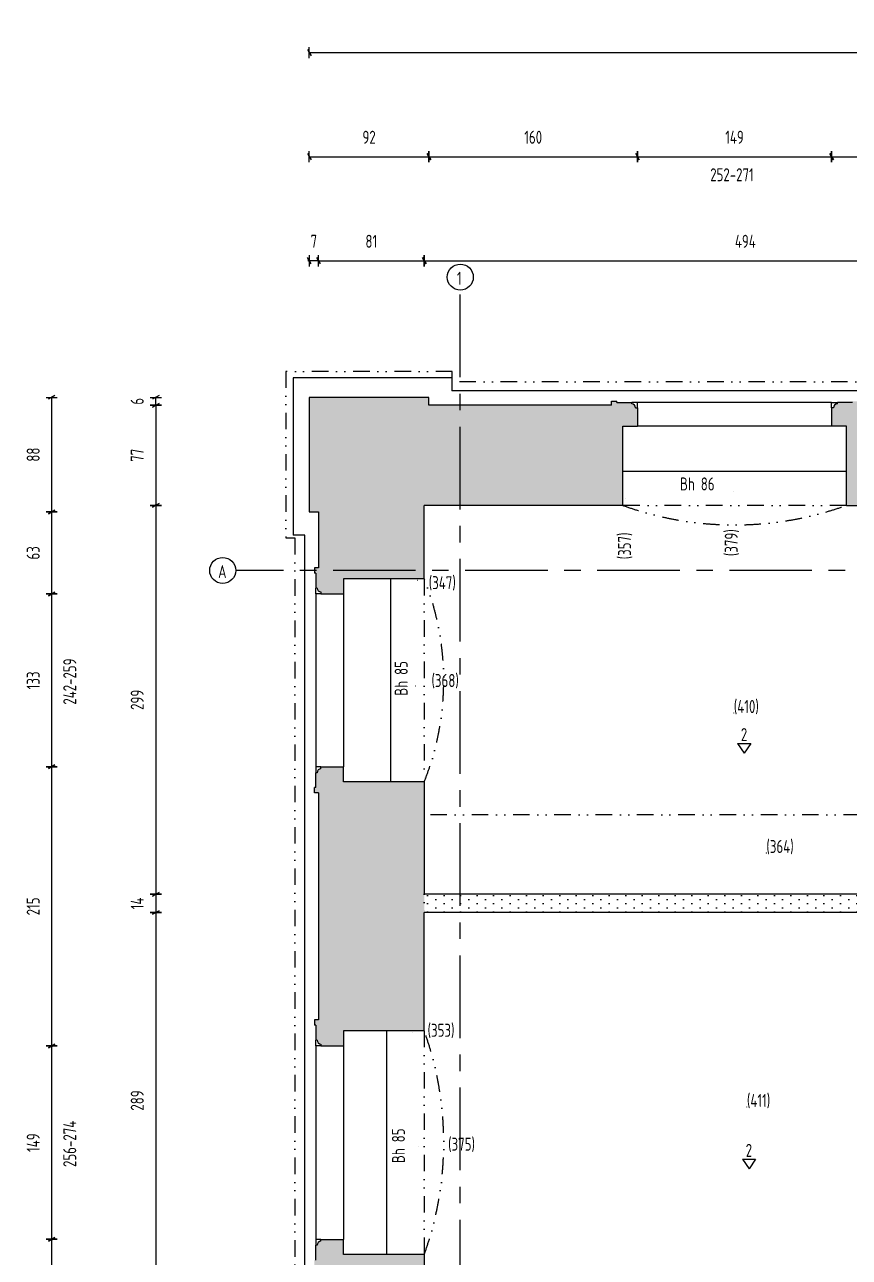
# Model space of a CAD drawing. Header units: centimetres. Extents: x -147 to 196535, y -264 to 83836.
# Drawn here: x 16210 to 28893, y 40913 to 59866 of the extents above; entities that cross this region are included whole.
import ezdxf
from ezdxf.enums import TextEntityAlignment as Align

# ---------------------------------------------------------------- set-up
doc = ezdxf.new("R2010")
doc.units = ezdxf.units.CM
doc.header["$LTSCALE"] = 20
doc.header["$PDMODE"] = 2
for name, pattern in [('GETRENNT', [31.75, 12.7, -6.35, 0, -6.35, 0, -6.35]), ('MITTE', [50.8, 31.75, -6.35, 6.35, -6.35]), ('PUNKT', [6.35, 0, -6.35])]:
    doc.linetypes.add(name, pattern=pattern)
for name, color, linetype in [('Bemassung', 134, 'Continuous'), ('VBW.Abgelotet', 6, 'GETRENNT'), ('VBW.AbgelotetUmgeklappt', 252, 'GETRENNT'), ('VBW.Achsen', 244, 'MITTE'), ('VBW.Ansicht', 3, 'Continuous'), ('VBW.HoeheAbsolut', 142, 'Continuous'), ('VBW.HoeheRelativ', 2, 'Continuous'), ('VBW.Schnitt', 7, 'Continuous'), ('VBW.SchnittTrockenbau', 42, 'Continuous'), ('VBW.Schraffur', 9, 'Continuous'), ('VBW.Verlauf', 2, 'PUNKT')]:
    doc.layers.add(name, color=color, linetype=linetype)
doc.styles.add('VBWText', font='isocp.shx', dxfattribs={"width": 0.8})
doc.dimstyles.new('M50', dxfattribs={"dimtxt": 10, "dimasz": 0.5, "dimexe": 2, "dimexo": 0, "dimgap": 0, "dimtad": 0, "dimdec": 0, "dimdsep": 46, "dimtxsty": 'VBWText', "dimblk": 'BemVBW', "dimcen": 2, "dimse1": 1, "dimse2": 1, "dimclrd": 134, "dimclre": 40, "dimclrt": 134, "dimadec": 0, "dimazin": 0, "dimtfac": 1.428571, "dimtdec": 0, "dimtix": 1, "dimtmove": 2, "dimatfit": 3, "dimldrblk": 'NONE', "dimfxl": 1, "dimtvp": 1.428571, "dimtolj": 1, "dimarcsym": 0})
doc.dimstyles.new('M50BR', dxfattribs={"dimtxt": 10, "dimasz": 0.5, "dimexe": 2, "dimexo": 0, "dimgap": 10, "dimtad": 4, "dimdec": 0, "dimdsep": 46, "dimtxsty": 'VBWText', "dimblk": 'BemVBW', "dimcen": 2, "dimse1": 1, "dimse2": 1, "dimclrd": 134, "dimclre": 40, "dimclrt": 134, "dimadec": 0, "dimazin": 0, "dimtfac": 1.428571, "dimtdec": 0, "dimtix": 1, "dimtmove": 2, "dimatfit": 3, "dimldrblk": 'NONE', "dimfxl": 1, "dimtvp": 1.428571, "dimtolj": 1, "dimarcsym": 0})

# ---------------------------------------------------------------- blocks, each defined once
blk = doc.blocks.new('HoeKote')
for p, q in [((-1.01, 1.5), (1.01, 1.5)), ((-1.01, 1.5), (0, 0)), ((1.01, 1.5), (0, 0))]:
    blk.add_line(p, q)
at = {"style": 'VBWText', "width": 0.8}
blk.add_attdef('HOEHE', text='', height=2, rotation=0.1, dxfattribs=at).set_placement((0, 2.86), align=Align.MIDDLE)
blk = doc.blocks.new('BemVBW')
at = {"layer": 'Bemassung'}
for p, q in [((2.8, -4.9), (-2.8, 4.9)), ((-1.1, 0), (1.1, 0))]:
    blk.add_line(p, q, dxfattribs=at)
at = {"layer": 'Bemassung', "color": 4}
blk.add_line((0, 8.5), (0, -8.5), dxfattribs=at)
blk = doc.blocks.new('*D233')
at = {"layer": 'Bemassung', "color": 134, "lineweight": -2, "transparency": 16777216}
blk.add_line((18227, 52465), (18227, 46505), dxfattribs=at)
at = {"layer": 'Defpoints', "color": 0, "transparency": 16777216}
for p in [(22355, 52475), (18227, 46495), (22355, 46495)]:
    blk.add_point(p, dxfattribs=at)
at = {"layer": 'Bemassung', "color": 134, "lineweight": -2, "transparency": 16777216, "xscale": 9.999999971459891, "yscale": 9.999999971459891, "zscale": 9.999999971459891}
for p, rotation in [((18227, 52475), 90), ((18227, 46495), 270)]:
    blk.add_blockref('BemVBW', p, dxfattribs=dict(at, rotation=rotation))
at = {"layer": 'Bemassung', "color": 134, "transparency": 16777216, "insert": (17941, 49485), "char_height": 200, "attachment_point": 5, "rotation": 90, "style": 'VBWText'}
blk.add_mtext('\\A1;299', dxfattribs=at)
blk = doc.blocks.new('_None')
blk = doc.blocks.new('*D234')
at = {"layer": 'Bemassung', "color": 134, "lineweight": -2, "transparency": 16777216}
blk.add_line((18227, 46485), (18227, 46225), dxfattribs=at)
at = {"layer": 'Defpoints', "color": 0, "transparency": 16777216}
for p in [(22355, 46495), (18227, 46215), (22355, 46215)]:
    blk.add_point(p, dxfattribs=at)
at = {"layer": 'Bemassung', "color": 134, "lineweight": -2, "transparency": 16777216, "xscale": 9.999999971459891, "yscale": 9.999999971459891, "zscale": 9.999999971459891}
for p, rotation in [((18227, 46495), 90), ((18227, 46215), 270)]:
    blk.add_blockref('BemVBW', p, dxfattribs=dict(at, rotation=rotation))
at = {"layer": 'Bemassung', "color": 134, "transparency": 16777216, "insert": (17941, 46355), "char_height": 200, "attachment_point": 5, "rotation": 90, "style": 'VBWText'}
blk.add_mtext('\\A1;14', dxfattribs=at)
blk = doc.blocks.new('*D239')
at = {"layer": 'Bemassung', "color": 134, "lineweight": -2, "transparency": 16777216}
blk.add_line((20737, 56235), (22345, 56235), dxfattribs=at)
at = {"layer": 'Defpoints', "color": 0, "transparency": 16777216}
for p in [(22355, 56235), (20727, 52375), (22355, 52475)]:
    blk.add_point(p, dxfattribs=at)
at = {"layer": 'Bemassung', "color": 134, "lineweight": -2, "transparency": 16777216, "xscale": 9.999999971459891, "yscale": 9.999999971459891, "zscale": 9.999999971459891, "rotation": 180}
blk.add_blockref('BemVBW', (20727, 56235), dxfattribs=at)
at = {"layer": 'Bemassung', "color": 134, "lineweight": -2, "transparency": 16777216, "xscale": 9.999999971459891, "yscale": 9.999999971459891, "zscale": 9.999999971459891}
blk.add_blockref('BemVBW', (22355, 56235), dxfattribs=at)
at = {"layer": 'Bemassung', "color": 134, "transparency": 16777216, "insert": (21541, 56535), "char_height": 200, "attachment_point": 5, "style": 'VBWText'}
blk.add_mtext('\\A1;81', dxfattribs=at)
blk = doc.blocks.new('*D240')
at = {"layer": 'Bemassung', "color": 134, "lineweight": -2, "transparency": 16777216}
blk.add_line((22365, 56235), (32222, 56235), dxfattribs=at)
at = {"layer": 'Defpoints', "color": 0, "transparency": 16777216}
for p in [(32232, 56235), (22355, 52475), (32232, 52475)]:
    blk.add_point(p, dxfattribs=at)
at = {"layer": 'Bemassung', "color": 134, "lineweight": -2, "transparency": 16777216, "xscale": 9.999999971459891, "yscale": 9.999999971459891, "zscale": 9.999999971459891, "rotation": 180}
blk.add_blockref('BemVBW', (22355, 56235), dxfattribs=at)
at = {"layer": 'Bemassung', "color": 134, "lineweight": -2, "transparency": 16777216, "xscale": 9.999999971459891, "yscale": 9.999999971459891, "zscale": 9.999999971459891}
blk.add_blockref('BemVBW', (32232, 56235), dxfattribs=at)
at = {"layer": 'Bemassung', "color": 134, "transparency": 16777216, "insert": (27294, 56535), "char_height": 200, "attachment_point": 5, "style": 'VBWText'}
blk.add_mtext('\\A1;494', dxfattribs=at)
blk = doc.blocks.new('*D264')
at = {"layer": 'Bemassung', "color": 134, "lineweight": -2, "transparency": 16777216}
blk.add_line((20597, 57835), (22417, 57835), dxfattribs=at)
at = {"layer": 'Defpoints', "color": 0, "transparency": 16777216}
for p in [(22427, 57835), (20587, 54135), (22427, 54135)]:
    blk.add_point(p, dxfattribs=at)
at = {"layer": 'Bemassung', "color": 134, "lineweight": -2, "transparency": 16777216, "xscale": 9.999999971459891, "yscale": 9.999999971459891, "zscale": 9.999999971459891, "rotation": 180}
blk.add_blockref('BemVBW', (20587, 57835), dxfattribs=at)
at = {"layer": 'Bemassung', "color": 134, "lineweight": -2, "transparency": 16777216, "xscale": 9.999999971459891, "yscale": 9.999999971459891, "zscale": 9.999999971459891}
blk.add_blockref('BemVBW', (22427, 57835), dxfattribs=at)
at = {"layer": 'Bemassung', "color": 134, "transparency": 16777216, "insert": (21507, 58135), "char_height": 200, "attachment_point": 5, "style": 'VBWText'}
blk.add_mtext('\\A1;92', dxfattribs=at)
blk = doc.blocks.new('*D265')
at = {"layer": 'Bemassung', "color": 134, "lineweight": -2, "transparency": 16777216}
blk.add_line((22437, 57835), (25625, 57835), dxfattribs=at)
at = {"layer": 'Defpoints', "color": 0, "transparency": 16777216}
for p in [(25635, 57835), (22427, 54135), (25635, 53975)]:
    blk.add_point(p, dxfattribs=at)
at = {"layer": 'Bemassung', "color": 134, "lineweight": -2, "transparency": 16777216, "xscale": 9.999999971459891, "yscale": 9.999999971459891, "zscale": 9.999999971459891, "rotation": 180}
blk.add_blockref('BemVBW', (22427, 57835), dxfattribs=at)
at = {"layer": 'Bemassung', "color": 134, "lineweight": -2, "transparency": 16777216, "xscale": 9.999999971459891, "yscale": 9.999999971459891, "zscale": 9.999999971459891}
blk.add_blockref('BemVBW', (25635, 57835), dxfattribs=at)
at = {"layer": 'Bemassung', "color": 134, "transparency": 16777216, "insert": (24031, 58135), "char_height": 200, "attachment_point": 5, "style": 'VBWText'}
blk.add_mtext('\\A1;160', dxfattribs=at)
blk = doc.blocks.new('*D266')
at = {"layer": 'Bemassung', "color": 134, "lineweight": -2, "transparency": 16777216}
blk.add_line((25645, 57835), (28609, 57835), dxfattribs=at)
at = {"layer": 'Defpoints', "color": 0, "transparency": 16777216}
for p in [(28619, 57835), (25635, 53975), (28619, 53975)]:
    blk.add_point(p, dxfattribs=at)
at = {"layer": 'Bemassung', "color": 134, "lineweight": -2, "transparency": 16777216, "xscale": 9.999999971459891, "yscale": 9.999999971459891, "zscale": 9.999999971459891, "rotation": 180}
blk.add_blockref('BemVBW', (25635, 57835), dxfattribs=at)
at = {"layer": 'Bemassung', "color": 134, "lineweight": -2, "transparency": 16777216, "xscale": 9.999999971459891, "yscale": 9.999999971459891, "zscale": 9.999999971459891}
blk.add_blockref('BemVBW', (28619, 57835), dxfattribs=at)
at = {"layer": 'Bemassung', "color": 134, "transparency": 16777216, "insert": (27127, 58135), "char_height": 200, "attachment_point": 5, "style": 'VBWText'}
blk.add_mtext('\\A1;149', dxfattribs=at)
blk = doc.blocks.new('*D267')
at = {"layer": 'Bemassung', "color": 134, "lineweight": -2, "transparency": 16777216}
blk.add_line((28629, 57835), (31797, 57835), dxfattribs=at)
at = {"layer": 'Defpoints', "color": 0, "transparency": 16777216}
for p in [(31807, 57835), (31807, 54435), (28619, 53975)]:
    blk.add_point(p, dxfattribs=at)
at = {"layer": 'Bemassung', "color": 134, "lineweight": -2, "transparency": 16777216, "xscale": 9.999999971459891, "yscale": 9.999999971459891, "zscale": 9.999999971459891, "rotation": 180}
blk.add_blockref('BemVBW', (28619, 57835), dxfattribs=at)
at = {"layer": 'Bemassung', "color": 134, "lineweight": -2, "transparency": 16777216, "xscale": 9.999999971459891, "yscale": 9.999999971459891, "zscale": 9.999999971459891}
blk.add_blockref('BemVBW', (31807, 57835), dxfattribs=at)
at = {"layer": 'Bemassung', "color": 134, "transparency": 16777216, "insert": (30213, 58135), "char_height": 200, "attachment_point": 5, "style": 'VBWText'}
blk.add_mtext('\\A1;159', dxfattribs=at)
blk = doc.blocks.new('*D311')
at = {"layer": 'Bemassung', "color": 134, "lineweight": -2, "transparency": 16777216}
blk.add_line((173619, 59435), (20597, 59435), dxfattribs=at)
at = {"layer": 'Defpoints', "color": 0, "transparency": 16777216}
for p in [(20587, 59435), (173629, 54217), (20587, 54135)]:
    blk.add_point(p, dxfattribs=at)
at = {"layer": 'Bemassung', "color": 134, "lineweight": -2, "transparency": 16777216, "xscale": 9.999999971459891, "yscale": 9.999999971459891, "zscale": 9.999999971459891, "rotation": 180}
blk.add_blockref('BemVBW', (20587, 59435), dxfattribs=at)
at = {"layer": 'Bemassung', "color": 134, "lineweight": -2, "transparency": 16777216, "xscale": 9.999999971459891, "yscale": 9.999999971459891, "zscale": 9.999999971459891}
blk.add_blockref('BemVBW', (173629, 59435), dxfattribs=at)
at = {"layer": 'Bemassung', "color": 134, "transparency": 16777216, "insert": (97108, 59735), "char_height": 200, "attachment_point": 5, "style": 'VBWText'}
blk.add_mtext('\\A1;7652', dxfattribs=at)
blk = doc.blocks.new('*D312')
at = {"layer": 'Bemassung', "color": 134, "lineweight": -2, "transparency": 16777216}
blk.add_line((18227, 54005), (18227, 52485), dxfattribs=at)
at = {"layer": 'Defpoints', "color": 0, "transparency": 16777216}
for p in [(22427, 54015), (18227, 52475), (22355, 52475)]:
    blk.add_point(p, dxfattribs=at)
at = {"layer": 'Bemassung', "color": 134, "lineweight": -2, "transparency": 16777216, "xscale": 9.999999971459891, "yscale": 9.999999971459891, "zscale": 9.999999971459891}
for p, rotation in [((18227, 54015), 90), ((18227, 52475), 270)]:
    blk.add_blockref('BemVBW', p, dxfattribs=dict(at, rotation=rotation))
at = {"layer": 'Bemassung', "color": 134, "transparency": 16777216, "insert": (17941, 53245), "char_height": 200, "attachment_point": 5, "rotation": 90, "style": 'VBWText'}
blk.add_mtext('\\A1;77', dxfattribs=at)
blk = doc.blocks.new('*D315')
at = {"layer": 'Bemassung', "color": 134, "lineweight": -2, "transparency": 16777216}
blk.add_line((18227, 46205), (18227, 40445), dxfattribs=at)
at = {"layer": 'Defpoints', "color": 0, "transparency": 16777216}
for p in [(22355, 46215), (18227, 40435), (22355, 40435)]:
    blk.add_point(p, dxfattribs=at)
at = {"layer": 'Bemassung', "color": 134, "lineweight": -2, "transparency": 16777216, "xscale": 9.999999971459891, "yscale": 9.999999971459891, "zscale": 9.999999971459891}
for p, rotation in [((18227, 46215), 90), ((18227, 40435), 270)]:
    blk.add_blockref('BemVBW', p, dxfattribs=dict(at, rotation=rotation))
at = {"layer": 'Bemassung', "color": 134, "transparency": 16777216, "insert": (17941, 43325), "char_height": 200, "attachment_point": 5, "rotation": 90, "style": 'VBWText'}
blk.add_mtext('\\A1;289', dxfattribs=at)
blk = doc.blocks.new('*D339')
at = {"layer": 'Bemassung', "color": 134, "lineweight": -2, "transparency": 16777216}
blk.add_line((16627, 36983), (16627, 41180), dxfattribs=at)
at = {"layer": 'Defpoints', "color": 0, "transparency": 16777216}
for p in [(16627, 41190), (20687, 41190, 0), (20687, 36973)]:
    blk.add_point(p, dxfattribs=at)
at = {"layer": 'Bemassung', "color": 134, "lineweight": -2, "transparency": 16777216, "xscale": 9.999999971459891, "yscale": 9.999999971459891, "zscale": 9.999999971459891}
for p, rotation in [((16627, 41190), 90), ((16627, 36973), 270)]:
    blk.add_blockref('BemVBW', p, dxfattribs=dict(at, rotation=rotation))
at = {"layer": 'Bemassung', "color": 134, "transparency": 16777216, "insert": (16341, 39081), "char_height": 200, "attachment_point": 5, "rotation": 90, "style": 'VBWText'}
blk.add_mtext('\\A1;211', dxfattribs=at)
blk = doc.blocks.new('*D340')
at = {"layer": 'Bemassung', "color": 134, "lineweight": -2, "transparency": 16777216}
blk.add_line((16627, 41200), (16627, 44153), dxfattribs=at)
at = {"layer": 'Defpoints', "color": 0, "transparency": 16777216}
for p in [(16627, 44163), (20687, 44163, 0), (20687, 41190, 0)]:
    blk.add_point(p, dxfattribs=at)
at = {"layer": 'Bemassung', "color": 134, "lineweight": -2, "transparency": 16777216, "xscale": 9.999999971459891, "yscale": 9.999999971459891, "zscale": 9.999999971459891}
for p, rotation in [((16627, 44163), 90), ((16627, 41190), 270)]:
    blk.add_blockref('BemVBW', p, dxfattribs=dict(at, rotation=rotation))
at = {"layer": 'Bemassung', "color": 134, "transparency": 16777216, "insert": (16341, 42676), "char_height": 200, "attachment_point": 5, "rotation": 90, "style": 'VBWText'}
blk.add_mtext('\\A1;149', dxfattribs=at)
blk = doc.blocks.new('*D341')
at = {"layer": 'Bemassung', "color": 134, "lineweight": -2, "transparency": 16777216}
blk.add_line((16627, 44173), (16627, 48445), dxfattribs=at)
at = {"layer": 'Defpoints', "color": 0, "transparency": 16777216}
for p in [(16627, 48455), (20687, 48455), (20687, 44163, 0)]:
    blk.add_point(p, dxfattribs=at)
at = {"layer": 'Bemassung', "color": 134, "lineweight": -2, "transparency": 16777216, "xscale": 9.999999971459891, "yscale": 9.999999971459891, "zscale": 9.999999971459891}
for p, rotation in [((16627, 48455), 90), ((16627, 44163), 270)]:
    blk.add_blockref('BemVBW', p, dxfattribs=dict(at, rotation=rotation))
at = {"layer": 'Bemassung', "color": 134, "transparency": 16777216, "insert": (16341, 46309), "char_height": 200, "attachment_point": 5, "rotation": 90, "style": 'VBWText'}
blk.add_mtext('\\A1;215', dxfattribs=at)
blk = doc.blocks.new('*D342')
at = {"layer": 'Bemassung', "color": 134, "lineweight": -2, "transparency": 16777216}
blk.add_line((16627, 48465), (16627, 51104), dxfattribs=at)
at = {"layer": 'Defpoints', "color": 0, "transparency": 16777216}
for p in [(16627, 51114), (20687, 51114), (20687, 48455)]:
    blk.add_point(p, dxfattribs=at)
at = {"layer": 'Bemassung', "color": 134, "lineweight": -2, "transparency": 16777216, "xscale": 9.999999971459891, "yscale": 9.999999971459891, "zscale": 9.999999971459891}
for p, rotation in [((16627, 51114), 90), ((16627, 48455), 270)]:
    blk.add_blockref('BemVBW', p, dxfattribs=dict(at, rotation=rotation))
at = {"layer": 'Bemassung', "color": 134, "transparency": 16777216, "insert": (16341, 49784), "char_height": 200, "attachment_point": 5, "rotation": 90, "style": 'VBWText'}
blk.add_mtext('\\A1;133', dxfattribs=at)
blk = doc.blocks.new('*D343')
at = {"layer": 'Bemassung', "color": 134, "lineweight": -2, "transparency": 16777216}
blk.add_line((16627, 51124), (16627, 52365), dxfattribs=at)
at = {"layer": 'Defpoints', "color": 0, "transparency": 16777216}
for p in [(16627, 52375), (20587, 52375), (20687, 51114)]:
    blk.add_point(p, dxfattribs=at)
at = {"layer": 'Bemassung', "color": 134, "lineweight": -2, "transparency": 16777216, "xscale": 9.999999971459891, "yscale": 9.999999971459891, "zscale": 9.999999971459891}
for p, rotation in [((16627, 52375), 90), ((16627, 51114), 270)]:
    blk.add_blockref('BemVBW', p, dxfattribs=dict(at, rotation=rotation))
at = {"layer": 'Bemassung', "color": 134, "transparency": 16777216, "insert": (16341, 51744), "char_height": 200, "attachment_point": 5, "rotation": 90, "style": 'VBWText'}
blk.add_mtext('\\A1;63', dxfattribs=at)
blk = doc.blocks.new('*D344')
at = {"layer": 'Bemassung', "color": 134, "lineweight": -2, "transparency": 16777216}
blk.add_line((16627, 52385), (16627, 54125), dxfattribs=at)
at = {"layer": 'Defpoints', "color": 0, "transparency": 16777216}
for p in [(16627, 54135), (20587, 54135), (20587, 52375)]:
    blk.add_point(p, dxfattribs=at)
at = {"layer": 'Bemassung', "color": 134, "lineweight": -2, "transparency": 16777216, "xscale": 9.999999971459891, "yscale": 9.999999971459891, "zscale": 9.999999971459891}
for p, rotation in [((16627, 54135), 90), ((16627, 52375), 270)]:
    blk.add_blockref('BemVBW', p, dxfattribs=dict(at, rotation=rotation))
at = {"layer": 'Bemassung', "color": 134, "transparency": 16777216, "insert": (16341, 53255), "char_height": 200, "attachment_point": 5, "rotation": 90, "style": 'VBWText'}
blk.add_mtext('\\A1;88', dxfattribs=at)
blk = doc.blocks.new('*D359')
at = {"layer": 'Bemassung', "color": 134, "lineweight": -2, "transparency": 16777216}
for p, q in [((20577, 56235), (20567, 56235)), ((20727, 56235), (20587, 56235)), ((20737, 56235), (20747, 56235))]:
    blk.add_line(p, q, dxfattribs=at)
at = {"layer": 'Defpoints', "color": 0, "transparency": 16777216}
for p in [(20587, 56235), (20587, 54135), (20727, 52375)]:
    blk.add_point(p, dxfattribs=at)
at = {"layer": 'Bemassung', "color": 134, "lineweight": -2, "transparency": 16777216, "xscale": 9.999999971459891, "yscale": 9.999999971459891, "zscale": 9.999999971459891}
blk.add_blockref('BemVBW', (20587, 56235), dxfattribs=at)
at = {"layer": 'Bemassung', "color": 134, "lineweight": -2, "transparency": 16777216, "xscale": 9.999999971459891, "yscale": 9.999999971459891, "zscale": 9.999999971459891, "rotation": 180}
blk.add_blockref('BemVBW', (20727, 56235), dxfattribs=at)
at = {"layer": 'Bemassung', "color": 134, "transparency": 16777216, "insert": (20657, 56535), "char_height": 200, "attachment_point": 5, "style": 'VBWText'}
blk.add_mtext('\\A1;7', dxfattribs=at)
blk = doc.blocks.new('*D360')
at = {"layer": 'Bemassung', "color": 134, "lineweight": -2, "transparency": 16777216}
blk.add_line((18227, 54025), (18227, 54125), dxfattribs=at)
at = {"layer": 'Defpoints', "color": 0, "transparency": 16777216}
for p in [(18227, 54135), (20587, 54135), (22427, 54015)]:
    blk.add_point(p, dxfattribs=at)
at = {"layer": 'Bemassung', "color": 134, "lineweight": -2, "transparency": 16777216, "xscale": 9.999999971459891, "yscale": 9.999999971459891, "zscale": 9.999999971459891}
for p, rotation in [((18227, 54135), 90), ((18227, 54015), 270)]:
    blk.add_blockref('BemVBW', p, dxfattribs=dict(at, rotation=rotation))
at = {"layer": 'Bemassung', "color": 134, "transparency": 16777216, "insert": (17941, 54075), "char_height": 200, "attachment_point": 5, "rotation": 90, "style": 'VBWText'}
blk.add_mtext('\\A1;6', dxfattribs=at)

msp = doc.modelspace()

# ---------------------------------------------------------------- hatches: boundary and pattern name
at = {"layer": 'VBW.Schraffur'}
h = msp.add_hatch(color=256, dxfattribs=at)
h.dxf.hatch_style = 1
h.paths.add_polyline_path([(33952.1, 54114.8), (34175.5, 54114.8), (34175.5, 54394.8), (34145.5, 54394.8, 0.4142136), (34085.5, 54454.8), (34085.5, 54474.8), (33775.5, 54474.8), (33775.5, 54494.8), (33695.5, 54494.8), (33695.5, 54434.8), (31806.7, 54434.8), (31806.7, 54014.8), (29018.9, 54014.8), (29018.9, 54074.8), (28938.9, 54074.8), (28938.9, 54054.8), (28708.9, 54054.8), (28708.9, 54034.8, 0.4142136), (28648.9, 53974.8), (28618.9, 53974.8), (28618.9, 53694.8), (28847.1, 53694.8), (28847.1, 52474.8), (31812.1, 52474.8), (32232.1, 52474.8), (32232.1, 51174.8), (32232.1, 50414.8), (32532.1, 50414.8), (32532.1, 50594.8), (33812.1, 50594.8), (33812.1, 52534.8), (33952.1, 52534.8)])
h = msp.add_hatch(color=256, dxfattribs=at)
h.dxf.hatch_style = 1
h.paths.add_polyline_path([(25407.1, 53694.8), (25635.3, 53694.8), (25635.3, 53974.8), (25605.3, 53974.8, 0.4142136), (25545.3, 54034.8), (25545.3, 54054.8), (25315.3, 54054.8), (25315.3, 54074.8), (25235.3, 54074.8), (25235.3, 54014.8), (22426.7, 54014.8), (22426.7, 54134.8), (20586.7, 54134.8), (20586.7, 52374.8), (20726.7, 52374.8), (20726.7, 51514), (20666.7, 51514), (20666.7, 51434), (20686.7, 51434), (20686.7, 51204), (20706.7, 51204, 0.4142136), (20766.7, 51144), (20766.7, 51114), (21115.1, 51114), (21115.1, 51344.4), (22355.1, 51344.4), (22355.1, 52474.8), (25407.1, 52474.8)])
h = msp.add_hatch(color=256, dxfattribs=at)
h.dxf.hatch_style = 1
h.paths.add_polyline_path([(22355.1, 46494.8), (22355.1, 48224.4), (21115.1, 48224.4), (21115.1, 48454.9), (20766.7, 48454.9), (20766.7, 48424.9, 0.4142136), (20706.7, 48364.9), (20686.7, 48364.9), (20686.7, 48134.9), (20666.7, 48134.9), (20666.7, 48054.9), (20726.7, 48054.9), (20726.7, 44562.6), (20666.7, 44562.6), (20666.7, 44482.6), (20686.7, 44482.6), (20686.7, 44252.6), (20706.7, 44252.6, 0.4142136), (20766.7, 44192.6), (20766.7, 44162.6), (21115.1, 44162.6), (21115.1, 44396.1), (22355.1, 44396.1), (22355.1, 46214.8)])
h = msp.add_hatch(dxfattribs=at)
h.set_pattern_fill('DOTS', color=42, scale=4, angle=-61.71788)
h.set_pattern_definition([(90, (-7744151.96, 15768824.58), (-126.9999996, 63.4999998), [0, -126.9999996])])
h.paths.add_polyline_path([(32232.1, 46494.8), (22355.1, 46494.8), (22355.1, 46214.8), (32192.1, 46214.8)])
h = msp.add_hatch(color=256, dxfattribs=at)
h.dxf.hatch_style = 1
h.paths.add_polyline_path([(22355.1, 40174.8), (22355.1, 40434.8), (22355.1, 40956.1), (21115.1, 40956.1), (21115.1, 41189.6), (20766.7, 41189.6), (20766.7, 41159.6, 0.4142136), (20706.7, 41099.6), (20686.7, 41099.6), (20686.7, 40869.6), (20666.7, 40869.6), (20666.7, 40789.6), (20726.7, 40789.6), (20726.7, 37372.9), (20666.7, 37372.9), (20666.7, 37292.9), (20686.7, 37292.9), (20686.7, 37062.9), (20706.7, 37062.9, 0.4142136), (20766.7, 37002.9), (20766.7, 36972.9), (21115.1, 36972.9), (21115.1, 37223.3), (22355.1, 37223.3)])

# ---------------------------------------------------------------- linework, layer by layer
at = {"layer": 'VBW.Abgelotet'}
for p, q in [((22786.7, 54534.8), (20226.7, 54534.8)), ((20226.7, 54534.8), (20226.7, 51974.8)), ((22786.7, 54374.8), (22786.7, 54534.8)), ((31406.7, 54374.8), (22786.7, 54374.8)), ((28847.1, 52474.8), (25407.1, 52474.8)), ((20226.7, 51974.8), (20366.7, 51974.8)), ((20366.7, 51974.8), (20366.7, 33414.8)), ((22355.1, 51344.4), (22355.1, 48224.4)), ((32232.1, 47714.8), (22355.1, 47714.8)), ((22355.1, 44396.1, 0), (22355.1, 40956.1, 0))]:
    msp.add_line(p, q, dxfattribs=at)
at = {"layer": 'VBW.AbgelotetUmgeklappt'}
for centre, radius, start, end in [((27127.1, 57255.4), 5080.7, 250.21216, 289.78784), ((18449.1, 49784.4), 4206, 338.22895, 21.77105), ((17574.4, 42676.1, 0), 5080.7, 340.21216, 19.78784)]:
    msp.add_arc(centre, radius, start, end, dxfattribs=at)
at = {"layer": 'VBW.Achsen', "ltscale": 2}
for p, q in [((22909.8, 1612.9), (22909.8, 55784.5)), ((174622.3, 51474.8), (19455.7, 51474.8))]:
    msp.add_line(p, q, dxfattribs=at)
at = {"layer": 'VBW.Achsen', "linetype": 'Continuous', "ltscale": 2}
for centre in [(22909.8, 55984.5), (19255.7, 51474.8)]:
    msp.add_circle(centre, 200, dxfattribs=at)
at = {"layer": 'VBW.Ansicht'}
for p, q in [((22778.7, 54438.2), (20338.7, 54438.2)), ((20338.7, 54438.2), (20338.7, 52018.2)), ((22778.7, 54438.2), (22778.7, 54238.2)), ((31498.7, 54238.2), (22778.7, 54238.2)), ((25635.3, 54054.8), (25545.3, 54054.8)), ((28618.9, 54054.8), (25635.3, 54054.8)), ((25635.3, 53974.8), (25635.3, 54054.8)), ((28618.9, 53974.8), (28618.9, 54054.8)), ((28618.9, 54054.8), (28708.9, 54054.8)), ((28618.9, 53694.8), (25635.3, 53694.8)), ((28847.1, 52994.8), (25407.1, 52994.8)), ((20518.7, 52018.2), (20338.7, 52018.2)), ((20518.7, 33358.2), (20518.7, 52018.2)), ((20686.7, 51114), (20686.7, 51204)), ((21835.1, 51344.4), (21835.1, 48224.4)), ((20686.7, 51114), (20686.7, 48454.9)), ((20766.7, 51114), (20686.7, 51114)), ((21115.1, 51114), (21115.1, 48454.9)), ((20766.7, 48454.9), (20686.7, 48454.9)), ((20686.7, 48454.9), (20686.7, 48364.9)), ((21775.1, 44396.1), (21775.1, 40956.1)), ((20686.7, 44162.6, 0), (20686.7, 44252.6, 0)), ((20686.7, 44162.6, 0), (20686.7, 41189.6, 0)), ((20766.7, 44162.6, 0), (20686.7, 44162.6, 0)), ((21115.1, 44162.6, 0), (21115.1, 41189.6, 0)), ((20766.7, 41189.6, 0), (20686.7, 41189.6, 0)), ((20686.7, 41189.6, 0), (20686.7, 41099.6, 0))]:
    msp.add_line(p, q, dxfattribs=at)
at = {"layer": 'VBW.HoeheRelativ'}
for p in [(25444.1, 52579.3), (27104.9, 52683.7), (22249.5, 51323.9), (22218.2, 49699.8), (27115.4, 49281.9), (27616.7, 47130.1), (22169.8, 44373.6), (27317.4, 43224.7), (22267, 42612.9)]:
    msp.add_point(p, dxfattribs=at)
at = {"layer": 'VBW.Schnitt'}
for p, q in [((22426.7, 54134.8), (20586.7, 54134.8)), ((20586.7, 54134.8), (20586.7, 52374.8)), ((22426.7, 54014.8), (22426.7, 54134.8)), ((25235.3, 54074.8), (25315.3, 54074.8)), ((25235.3, 54014.8), (25235.3, 54074.8)), ((25315.3, 54054.8), (25315.3, 54074.8)), ((25315.3, 54054.8), (25545.3, 54054.8)), ((25545.3, 54034.8), (25545.3, 54054.8)), ((28938.9, 54054.8), (28708.9, 54054.8)), ((28708.9, 54034.8), (28708.9, 54054.8)), ((25235.3, 54014.8), (22426.7, 54014.8)), ((25605.3, 53974.8), (25635.3, 53974.8)), ((25635.3, 53974.8), (25635.3, 53694.8)), ((28618.9, 53974.8), (28618.9, 53694.8)), ((28648.9, 53974.8), (28618.9, 53974.8)), ((25407.1, 52474.8), (25407.1, 53694.8)), ((25407.1, 53694.8), (25635.3, 53694.8)), ((28847.1, 53694.8), (28618.9, 53694.8)), ((28847.1, 52474.8), (28847.1, 53694.8)), ((20586.7, 52374.8), (20726.7, 52374.8)), ((20726.7, 52374.8), (20726.7, 51514)), ((22355.1, 51344.4), (22355.1, 52474.8)), ((25407.1, 52474.8), (22355.1, 52474.8)), ((28847.1, 52474.8), (31812.1, 52474.8)), ((20666.7, 51514), (20666.7, 51434)), ((20726.7, 51514), (20666.7, 51514)), ((20686.7, 51434), (20666.7, 51434)), ((20686.7, 51434), (20686.7, 51204)), ((20706.7, 51204), (20686.7, 51204)), ((22355.1, 51344.4), (21115.1, 51344.4)), ((21115.1, 51344.4), (21115.1, 51114)), ((20766.7, 51144), (20766.7, 51114)), ((20766.7, 51114), (21115.1, 51114)), ((20686.7, 48134.9), (20686.7, 48364.9)), ((20706.7, 48364.9), (20686.7, 48364.9)), ((20766.7, 48454.9), (21115.1, 48454.9)), ((20766.7, 48424.9), (20766.7, 48454.9)), ((21115.1, 48224.4), (21115.1, 48454.9)), ((22355.1, 48224.4), (21115.1, 48224.4)), ((22355.1, 48224.4), (22355.1, 46494.8)), ((20666.7, 48054.9), (20666.7, 48134.9)), ((20686.7, 48134.9), (20666.7, 48134.9)), ((20726.7, 48054.9), (20666.7, 48054.9)), ((20726.7, 48054.9), (20726.7, 44562.6)), ((22355.1, 44396.1, 0), (22355.1, 46214.8)), ((20666.7, 44562.6, 0), (20666.7, 44482.6, 0)), ((20726.7, 44562.6, 0), (20666.7, 44562.6, 0)), ((20686.7, 44482.6, 0), (20666.7, 44482.6, 0)), ((20686.7, 44482.6, 0), (20686.7, 44252.6, 0)), ((22355.1, 44396.1, 0), (21115.1, 44396.1, 0)), ((21115.1, 44396.1, 0), (21115.1, 44162.6, 0)), ((20706.7, 44252.6, 0), (20686.7, 44252.6, 0)), ((20766.7, 44192.6, 0), (20766.7, 44162.6, 0)), ((20766.7, 44162.6, 0), (21115.1, 44162.6, 0)), ((20766.7, 41189.6, 0), (21115.1, 41189.6, 0)), ((20766.7, 41159.6, 0), (20766.7, 41189.6, 0)), ((21115.1, 40956.1, 0), (21115.1, 41189.6, 0)), ((20686.7, 40869.6, 0), (20686.7, 41099.6, 0)), ((20706.7, 41099.6, 0), (20686.7, 41099.6, 0)), ((22355.1, 40956.1, 0), (21115.1, 40956.1, 0)), ((22355.1, 40956.1, 0), (22355.1, 40434.8))]:
    msp.add_line(p, q, dxfattribs=at)
for centre, start, end in [((25545.3, 53974.8), 0, 90), ((28708.9, 53974.8), 90, 180), ((20766.7, 51204), 180, 270), ((20766.7, 48364.9), 90, 180), ((20766.7, 44252.6, 0), 180, 270), ((20766.7, 41099.6, 0), 90, 180)]:
    msp.add_arc(centre, 60, start, end, dxfattribs=at)
at = {"layer": 'VBW.SchnittTrockenbau'}
for p, q in [((32232.1, 46494.8), (22355.1, 46494.8)), ((32192.1, 46214.8), (22355.1, 46214.8))]:
    msp.add_line(p, q, dxfattribs=at)
at = {"layer": 'VBW.Verlauf'}
msp.add_line((22355.1, 46494.8), (22355.1, 46214.8), dxfattribs=at)

# ---------------------------------------------------------------- block references
at = {"layer": 'VBW.HoeheAbsolut', "xscale": 99.99999971459891, "yscale": 99.99999971459891, "zscale": 99.99999971459891, "rotation": 0.2821206841935772}
for p in [(27275.1, 48664.6), (27350.1, 42271.8)]:
    msp.add_blockref('HoeKote', p, dxfattribs=at).add_auto_attribs({'HOEHE': '2'})

# ---------------------------------------------------------------- texts
at = {"layer": 'Bemassung', "style": 'VBWText', "width": 0.8}
for s, rotation, p in [('252-271', 0, (26753, 57458.2)), ('242-259', 90, (17003.3, 49410.3)), ('256-274', 90, (17003.3, 42302))]:
    msp.add_text(s, height=200, rotation=rotation, dxfattribs=at).set_placement(p)
at = {"layer": 'VBW.Achsen', "ltscale": 2, "style": 'VBWText', "width": 0.8}
for s, p in [('1', (22857.9, 55866)), ('A', (19185.3, 51356.3))]:
    msp.add_text(s, height=200, rotation=0, dxfattribs=at).set_placement(p)
at = {"layer": 'VBW.HoeheRelativ', "style": 'VBWText', "width": 0.8}
msp.add_text('Bh 86', height=200, dxfattribs=at).set_placement((26554.4, 52803.9), align=Align.MIDDLE_CENTER)
for s, p in [('(357)', (25535, 51644.5)), ('(379)', (27176.5, 51693.7))]:
    msp.add_text(s, height=200, rotation=90, dxfattribs=at).set_placement(p)
for s, p in [('(347)', (22424, 51186.2)), ('(368)', (22466.2, 49681.4)), ('(410)', (27115.4, 49281.9)), ('(364)', (27616.7, 47130.1)), ('(353)', (22406.2, 44304.2)), ('(411)', (27317.4, 43224.7)), ('(375)', (22721.7, 42553.1))]:
    msp.add_text(s, height=200, dxfattribs=at).set_placement(p)
for p in [(22000.5, 49814), (21958.1, 42628.2)]:
    msp.add_text('Bh 85', height=200, rotation=90, dxfattribs=at).set_placement(p, align=Align.MIDDLE_CENTER)

# ---------------------------------------------------------------- dimensions: what is measured, and where the dimension line sits
at = {"layer": 'Bemassung'}
for base, p1, p2, picture, middle in [((20586.7, 59434.8), (173629.2, 54217.3), (20586.7, 54134.8), '*D311', (97108, 59734.8)), ((22426.7, 57834.8), (20586.7, 54134.8), (22426.7, 54134.8), '*D264', (21506.7, 58134.8)), ((25635.3, 57834.8), (22426.7, 54134.8), (25635.3, 53974.8), '*D265', (24031, 58134.8)), ((28618.9, 57834.8), (25635.3, 53974.8), (28618.9, 53974.8), '*D266', (27127.1, 58134.8)), ((31806.7, 57834.8), (28618.9, 53974.8), (31806.7, 54434.8), '*D267', (30212.8, 58134.8)), ((20586.7, 56234.8), (20726.7, 52374.8), (20586.7, 54134.8), '*D359', (20656.7, 56534.8)), ((22355.1, 56234.8), (20726.7, 52374.8), (22355.1, 52474.8), '*D239', (21540.9, 56534.8)), ((32232.1, 56234.8), (22355.1, 52474.8), (32232.1, 52474.8), '*D240', (27293.6, 56534.8))]:
    dim = msp.add_linear_dim(base=base, p1=p1, p2=p2, dimstyle='M50BR', override={"dimscale": 20, "dimlfac": 0.05}, dxfattribs=at)
    dim.commit()
    dim.dimension.update_dxf_attribs({"geometry": picture, "text_midpoint": middle})
for base, p1, p2, picture, middle in [((16626.7, 54134.8), (20586.7, 52374.8), (20586.7, 54134.8), '*D344', (16341, 53254.8)), ((18226.7, 54134.8), (22426.7, 54014.8), (20586.7, 54134.8), '*D360', (17941, 54074.8)), ((18226.7, 52474.8), (22426.7, 54014.8), (22355.1, 52474.8), '*D312', (17941, 53244.8)), ((18226.7, 46494.8), (22355.1, 52474.8), (22355.1, 46494.8), '*D233', (17940.9, 49484.8)), ((16626.7, 52374.8), (20686.7, 51114), (20586.7, 52374.8), '*D343', (16341, 51744.4)), ((16626.7, 51114), (20686.7, 48454.9), (20686.7, 51114), '*D342', (16341, 49784.4)), ((16626.7, 48454.9), (20686.7, 44162.6, 0), (20686.7, 48454.9), '*D341', (16340.9, 46308.7)), ((18226.7, 46214.8), (22355.1, 46494.8), (22355.1, 46214.8), '*D234', (17941, 46354.8)), ((18226.7, 40434.8), (22355.1, 46214.8), (22355.1, 40434.8), '*D315', (17940.9, 43324.8)), ((16626.7, 44162.6), (20686.7, 41189.6, 0), (20686.7, 44162.6, 0), '*D340', (16341, 42676.1)), ((16626.7, 41189.6), (20686.7, 36972.9), (20686.7, 41189.6, 0), '*D339', (16340.9, 39081.3))]:
    dim = msp.add_linear_dim(base=base, p1=p1, p2=p2, angle=90, dimstyle='M50', override={"dimscale": 20, "dimlfac": 0.05}, dxfattribs=at)
    dim.commit()
    dim.dimension.update_dxf_attribs({"geometry": picture, "text_midpoint": middle})

doc.saveas('drawing.dxf')
